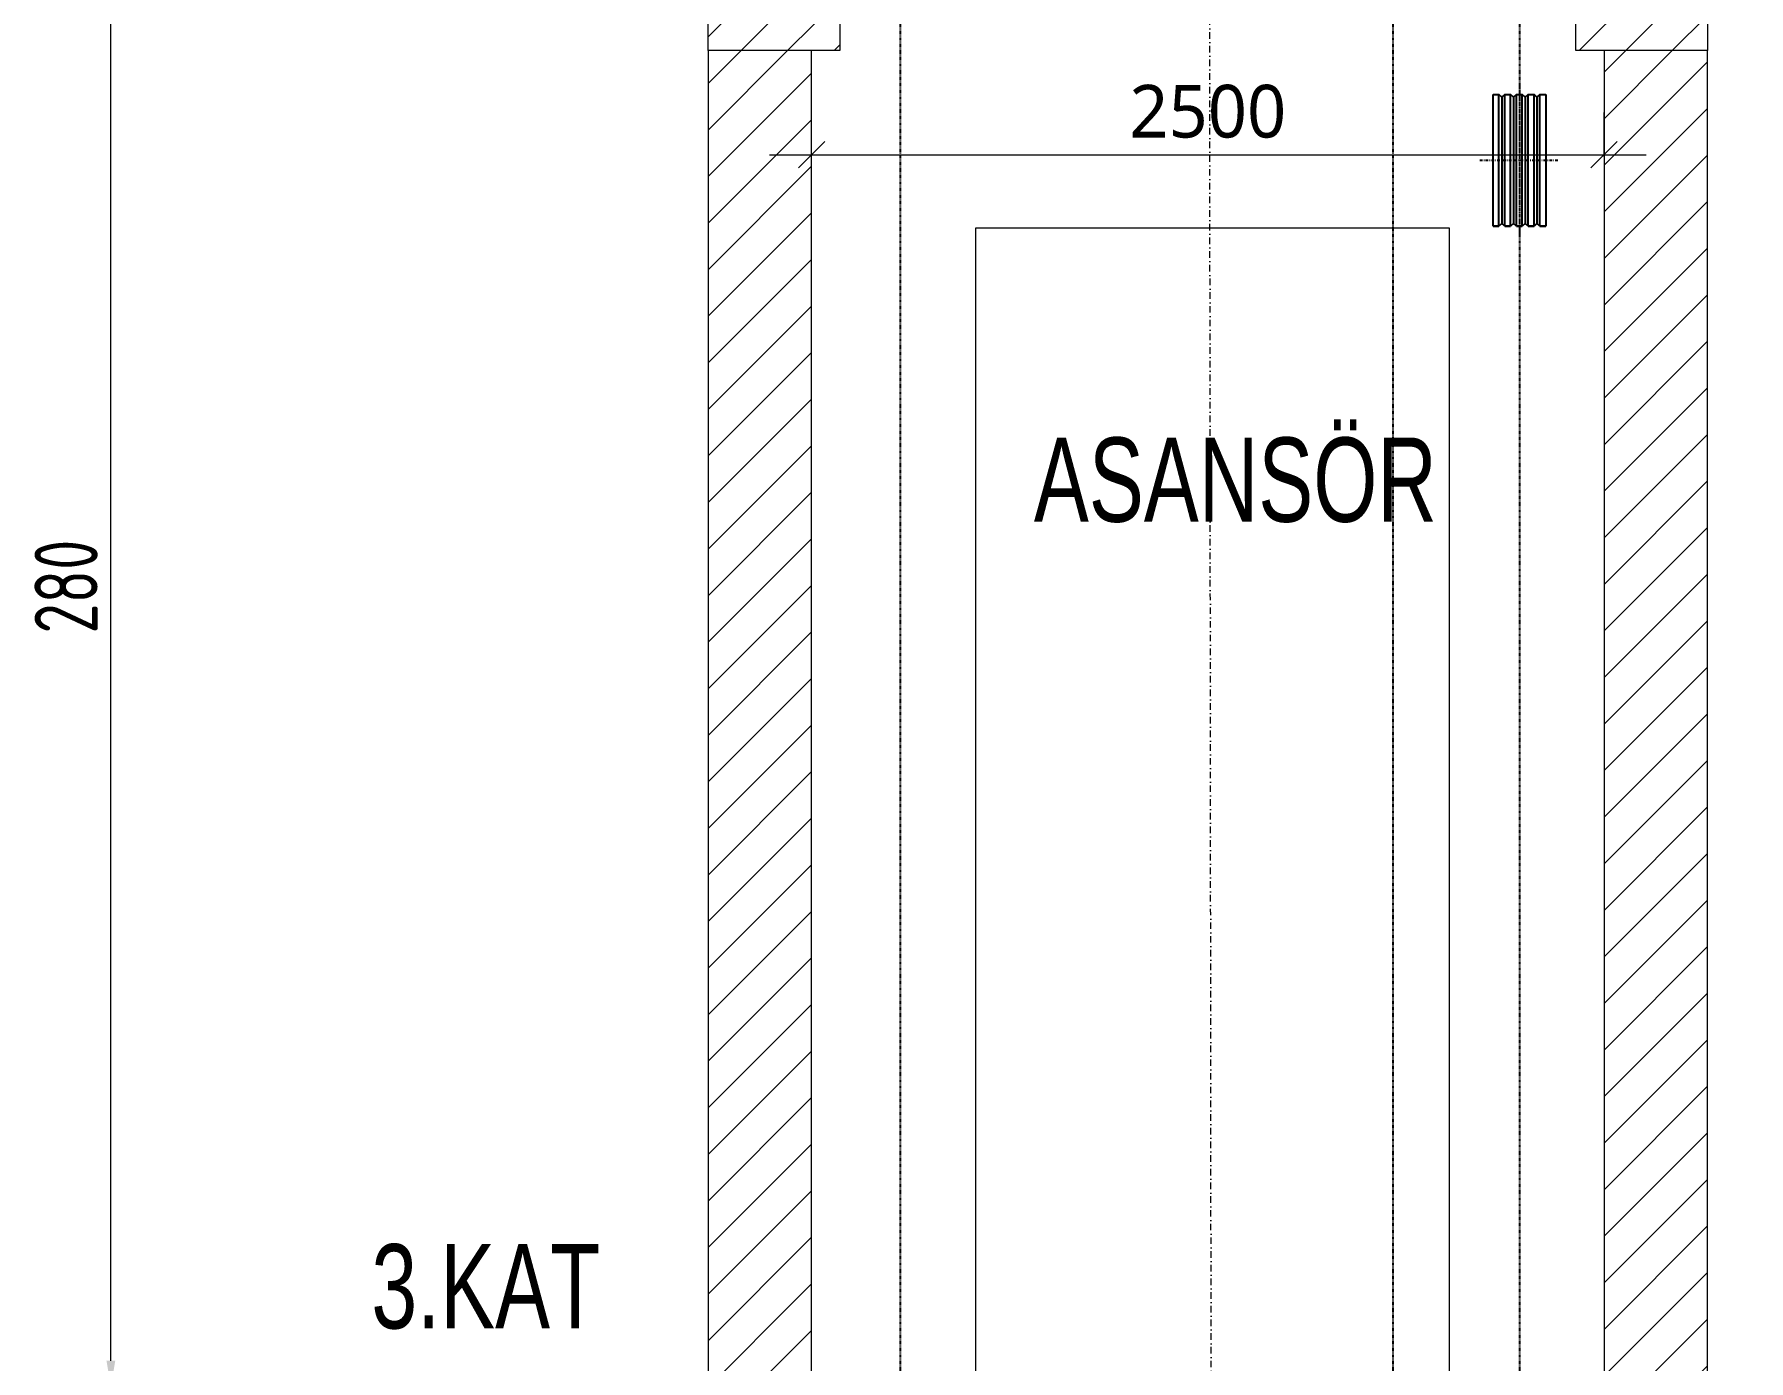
# Model space of a CAD drawing. Extents: x 273215 to 281797, y -454106 to -451256.
# Drawn here: x 280346.7 to 280672.1, y -452596.9 to -452345.1 of the extents above; entities that cross this region are included whole.
import ezdxf

# ---------------------------------------------------------------- set-up
doc = ezdxf.new("R2010")
doc.units = 0
doc.header["$MEASUREMENT"] = 0
doc.linetypes.add('DASHDOT', pattern=[1, 0.5, -0.25, 0, -0.25])
doc.linetypes.add('DASHDOT2', pattern=[0.5, 0.25, -0.125, 0, -0.125])
doc.layers.get('0').update_dxf_attribs({"linetype": 'CONTINUOUS'})
for name, color, linetype, lineweight in [('2', 2, 'CONTINUOUS', 25), ('kaçış', 240, 'CONTINUOUS', 35), ('MİMARİKOLON', 7, 'CONTINUOUS', 50), ('ölçü dış', 1, 'CONTINUOUS', 20)]:
    doc.layers.add(name, color=color, linetype=linetype, lineweight=lineweight)
for name, color, linetype in [('Kolon', 7, 'CONTINUOUS'), ('YAZI', 7, 'CONTINUOUS'), ('ıvır zıvır', 225, 'CONTINUOUS')]:
    doc.layers.add(name, color=color, linetype=linetype)
doc.styles.add('engiasn', font='isocpeur.ttf', dxfattribs={"width": 0.7, "height": 12})
doc.styles.add('STYLE4', font='arial.ttf')
doc.styles.add('yasko', font='segoeui.ttf')
pattern_1 = [(45, (303957.9084, -343682.39), (-4.41941738, 4.41941738), [])]

# ---------------------------------------------------------------- blocks, each defined once
blk = doc.blocks.new('_OBLIQUE')
at = {"linetype": 'ByBlock'}
for p, q in [((-0.5, -0.5), (0.5, 0.5)), ((0, 0), (0, 0))]:
    blk.add_line(p, q, dxfattribs=at)

msp = doc.modelspace()

# ---------------------------------------------------------------- hatches: boundary and pattern name
at = {"layer": 'ıvır zıvır', "lineweight": 15, "ltscale": 2}
h = msp.add_hatch(dxfattribs=at)
h.set_pattern_fill('ANSI31', scale=50, style=0)
h.set_pattern_definition(pattern_1)
h.paths.add_polyline_path([(280664.28, -452298.17), (280639.28, -452298.17), (280639.28, -452348.17), (280664.28, -452348.17)])
h.paths.add_polyline_path([(280499.57, -452298.17), (280474.57, -452298.17), (280474.57, -452348.17), (280499.57, -452348.17)])
h.paths.add_polyline_path([(280617.42, -452208.56), (280617.42, -452188.48), (280569.63, -452188.48), (280569.64, -452208.56)], flags=16)
h.paths.add_polyline_path([(280664.28, -452188.48), (280634.4, -452188.48), (280634.4, -452208.56), (280644.65, -452208.56), (280644.65, -452298.17), (280664.28, -452298.17)])
h.paths.add_polyline_path([(280569.63, -452188.48), (280474.57, -452188.48), (280474.57, -452298.17), (280494.65, -452298.17), (280494.65, -452208.56), (280569.64, -452208.56)])
h = msp.add_hatch(dxfattribs=at)
h.set_pattern_fill('ANSI31', scale=50, style=0)
h.set_pattern_definition(pattern_1)
h.paths.add_polyline_path([(280664.28, -452348.17), (280644.65, -452348.17), (280644.65, -452601.87), (280664.28, -452601.87)])
h.paths.add_polyline_path([(280474.57, -452601.87), (280494.2, -452601.87), (280494.2, -452348.17), (280474.57, -452348.17)])
h.paths.add_polyline_path([(280499.57, -452601.87), (280474.57, -452601.87), (280474.57, -452651.87), (280499.57, -452651.87)])
h.paths.add_polyline_path([(280474.57, -452624.94), (280474.57, -452601.87), (280404.21, -452601.87), (280401.84, -452605.22), (280401.2, -452607.99), (280401.76, -452610.38), (280403, -452612.64), (280404.38, -452615), (280405.4, -452617.68), (280405.51, -452620.92), (280404.21, -452624.94)])
h.paths.add_polyline_path([(280639.28, -452651.87), (280664.28, -452651.87), (280664.28, -452601.87), (280639.28, -452601.87)])
h.paths.add_polyline_path([(280739.32, -452624.94), (280740.38, -452622.2), (280740.17, -452619.66), (280739.14, -452617.19), (280737.76, -452614.68), (280736.49, -452612), (280735.8, -452609.06), (280736.15, -452605.72), (280737.99, -452601.87), (280664.28, -452601.87), (280664.28, -452624.94)])
h = msp.add_hatch(dxfattribs=at)
h.set_pattern_fill('ANSI31', scale=50, style=0)
h.set_pattern_definition(pattern_1)
h.paths.add_polyline_path([(280664.28, -452348.17), (280644.65, -452348.17), (280644.65, -452601.87), (280664.28, -452601.87)])
h.paths.add_polyline_path([(280474.57, -452601.87), (280494.2, -452601.87), (280494.2, -452348.17), (280474.57, -452348.17)])
h.paths.add_polyline_path([(280499.57, -452601.87), (280474.57, -452601.87), (280474.57, -452651.87), (280499.57, -452651.87)])
h.paths.add_polyline_path([(280474.57, -452624.94), (280474.57, -452601.87), (280404.21, -452601.87), (280401.84, -452605.22), (280401.2, -452607.99), (280401.76, -452610.38), (280403, -452612.64), (280404.38, -452615), (280405.4, -452617.68), (280405.51, -452620.92), (280404.21, -452624.94)])
h.paths.add_polyline_path([(280639.28, -452651.87), (280664.28, -452651.87), (280664.28, -452601.87), (280639.28, -452601.87)])
h.paths.add_polyline_path([(280739.32, -452624.94), (280740.38, -452622.2), (280740.17, -452619.66), (280739.14, -452617.19), (280737.76, -452614.68), (280736.49, -452612), (280735.8, -452609.06), (280736.15, -452605.72), (280737.99, -452601.87), (280664.28, -452601.87), (280664.28, -452624.94)])

# ---------------------------------------------------------------- linework, layer by layer
at = {"layer": '2', "color": 4, "linetype": 'DASHDOT2', "ltscale": 0.25}
for p, q in [((280511, -452336.49), (280511, -453745.13)), ((280604.57, -452336.49), (280604.57, -453745.51)), ((280628.57, -452336.49), (280628.57, -453878.5))]:
    msp.add_line(p, q, dxfattribs=at)
at = {"layer": '2', "color": 3}
for p, q in [((280623.57, -452356.49), (280624.68, -452356.49)), ((280623.57, -452381.49), (280623.57, -452356.49)), ((280625.24, -452356.99), (280624.68, -452356.49)), ((280624.68, -452381.49), (280624.68, -452356.49)), ((280625.79, -452356.49), (280625.24, -452356.99)), ((280625.79, -452356.49), (280626.9, -452356.49)), ((280625.79, -452381.49), (280625.79, -452356.49)), ((280627.46, -452356.99), (280626.9, -452356.49)), ((280626.9, -452381.49), (280626.9, -452356.49)), ((280628.01, -452356.49), (280627.46, -452356.99)), ((280628.01, -452356.49), (280629.12, -452356.49)), ((280628.01, -452381.49), (280628.01, -452356.49)), ((280629.68, -452356.99), (280629.12, -452356.49)), ((280629.12, -452381.49), (280629.12, -452356.49)), ((280630.24, -452356.49), (280629.68, -452356.99)), ((280630.24, -452356.49), (280631.35, -452356.49)), ((280630.24, -452381.49), (280630.24, -452356.49)), ((280631.9, -452356.99), (280631.35, -452356.49)), ((280631.35, -452381.49), (280631.35, -452356.49)), ((280632.46, -452356.49), (280631.9, -452356.99)), ((280632.46, -452356.49), (280633.57, -452356.49)), ((280632.46, -452381.49), (280632.46, -452356.49)), ((280633.57, -452356.49), (280633.57, -452381.49)), ((280625.24, -452356.99), (280625.24, -452380.99)), ((280627.46, -452356.99), (280627.46, -452380.99)), ((280629.68, -452356.99), (280629.68, -452380.99)), ((280631.9, -452356.99), (280631.9, -452380.99)), ((280623.57, -452381.49), (280624.68, -452381.49)), ((280625.24, -452380.99), (280624.68, -452381.49)), ((280625.79, -452381.49), (280625.24, -452380.99)), ((280625.79, -452381.49), (280626.9, -452381.49)), ((280627.46, -452380.99), (280626.9, -452381.49)), ((280628.01, -452381.49), (280627.46, -452380.99)), ((280628.01, -452381.49), (280629.12, -452381.49)), ((280629.68, -452380.99), (280629.12, -452381.49)), ((280630.24, -452381.49), (280629.68, -452380.99)), ((280630.24, -452381.49), (280631.35, -452381.49)), ((280631.9, -452380.99), (280631.35, -452381.49)), ((280632.46, -452381.49), (280631.9, -452380.99)), ((280632.46, -452381.49), (280633.57, -452381.49))]:
    msp.add_line(p, q, dxfattribs=at)
at = {"layer": '2', "linetype": 'ByBlock'}
for p, q in [((280623.57, -452381.49), (280623.57, -452356.49)), ((280623.57, -452356.49), (280624.68, -452356.49)), ((280624.68, -452356.49), (280625.24, -452356.99)), ((280625.24, -452356.99), (280625.79, -452356.49)), ((280625.79, -452356.49), (280626.9, -452356.49)), ((280626.9, -452356.49), (280627.46, -452356.99)), ((280627.46, -452356.99), (280628.01, -452356.49)), ((280628.01, -452356.49), (280629.12, -452356.49)), ((280629.12, -452356.49), (280629.68, -452356.99)), ((280629.68, -452356.99), (280630.24, -452356.49)), ((280630.24, -452356.49), (280631.35, -452356.49)), ((280631.35, -452356.49), (280631.9, -452356.99)), ((280631.9, -452356.99), (280632.46, -452356.49)), ((280632.46, -452356.49), (280633.57, -452356.49)), ((280633.57, -452356.49), (280633.57, -452381.49)), ((280624.68, -452381.49), (280623.57, -452381.49)), ((280625.24, -452380.99), (280624.68, -452381.49)), ((280625.79, -452381.49), (280625.24, -452380.99)), ((280626.9, -452381.49), (280625.79, -452381.49)), ((280627.46, -452380.99), (280626.9, -452381.49)), ((280628.01, -452381.49), (280627.46, -452380.99)), ((280629.12, -452381.49), (280628.01, -452381.49)), ((280629.68, -452380.99), (280629.12, -452381.49)), ((280630.24, -452381.49), (280629.68, -452380.99)), ((280631.35, -452381.49), (280630.24, -452381.49)), ((280631.9, -452380.99), (280631.35, -452381.49)), ((280632.46, -452381.49), (280631.9, -452380.99)), ((280633.57, -452381.49), (280632.46, -452381.49))]:
    msp.add_line(p, q, dxfattribs=at)
at = {"layer": '2', "color": 1, "linetype": 'DASHDOT'}
for p, q in [((280628.57, -452354.96), (280628.57, -452383.02)), ((280621.07, -452368.99), (280636.07, -452368.99))]:
    msp.add_line(p, q, dxfattribs=at)
at = {"layer": 'kaçış', "color": 7, "linetype": 'Continuous', "lineweight": 15}
for p, q in [((280361.21, -452596.87), (280361.21, -452303.17)), ((280474.57, -452348.17), (280474.57, -452601.87)), ((280494.2, -452601.87), (280494.2, -452348.17)), ((280644.65, -452348.17), (280644.65, -452601.87)), ((280664.28, -452601.87), (280664.28, -452348.17))]:
    msp.add_line(p, q, dxfattribs=at)
msp.add_lwpolyline([(280540.31, -452381.87), (280525.31, -452381.87), (280525.31, -452396.87), (280525.31, -452601.87), (280615.31, -452601.87), (280615.31, -452381.87), (280540.31, -452381.87)], dxfattribs=at)
msp.add_solid([(280360.37, -452596.87), (280362.04, -452596.87), (280361.21, -452601.87)], dxfattribs=at)
at = {"layer": 'Kolon', "color": 7, "linetype": 'DASHDOT2', "lineweight": 15, "ltscale": 5}
msp.add_line((280571.41, -453885.11), (280569.63, -452188.48), dxfattribs=at)
at = {"layer": 'MİMARİKOLON', "color": 7, "lineweight": 15}
for points in [[(280474.57, -452298.17), (280499.57, -452298.17), (280499.57, -452348.17), (280474.57, -452348.17)], [(280474.57, -452298.17), (280499.57, -452298.17), (280499.57, -452348.17), (280474.57, -452348.17)], [(280639.28, -452298.17), (280664.28, -452298.17), (280664.28, -452348.17), (280639.28, -452348.17)], [(280639.28, -452298.17), (280664.28, -452298.17), (280664.28, -452348.17), (280639.28, -452348.17)]]:
    msp.add_lwpolyline(points, close=True, dxfattribs=at)
at = {"layer": 'ölçü dış', "color": 7, "lineweight": 15}
for p, q in [((280494.2, -452368.26), (280494.2, -452359.95)), ((280644.65, -452368.26), (280644.65, -452359.95)), ((280486.2, -452367.95), (280652.65, -452367.95))]:
    msp.add_line(p, q, dxfattribs=at)

# ---------------------------------------------------------------- block references
at = {"layer": 'ölçü dış', "color": 7, "lineweight": 15, "xscale": 5, "yscale": 5, "zscale": 5, "rotation": 180}
msp.add_blockref('_OBLIQUE', (280494.2, -452367.95), dxfattribs=at)
at = {"layer": 'ölçü dış', "color": 7, "lineweight": 15, "xscale": 5, "yscale": 5, "zscale": 5}
msp.add_blockref('_OBLIQUE', (280644.65, -452367.95), dxfattribs=at)

# ---------------------------------------------------------------- texts
at = {"layer": 'kaçış', "color": 7, "linetype": 'Continuous', "lineweight": 15, "style": 'engiasn', "width": 0.7}
msp.add_text('280 ', height=12, rotation=90, dxfattribs=at).set_placement((280358.71, -452458.84))
at = {"layer": 'YAZI', "color": 7, "lineweight": 15, "style": 'STYLE4', "width": 0.7}
for s, p in [('ASANSÖR', (280536.41, -452437.62)), ('3.KAT', (280410.65, -452590.74))]:
    msp.add_text(s, height=16, dxfattribs=at).set_placement(p)
at = {"layer": 'ölçü dış', "color": 7, "lineweight": 15, "insert": (280569.42, -452359.75), "char_height": 10, "attachment_point": 5, "style": 'yasko'}
msp.add_mtext('2500', dxfattribs=at)

doc.saveas('drawing.dxf')
